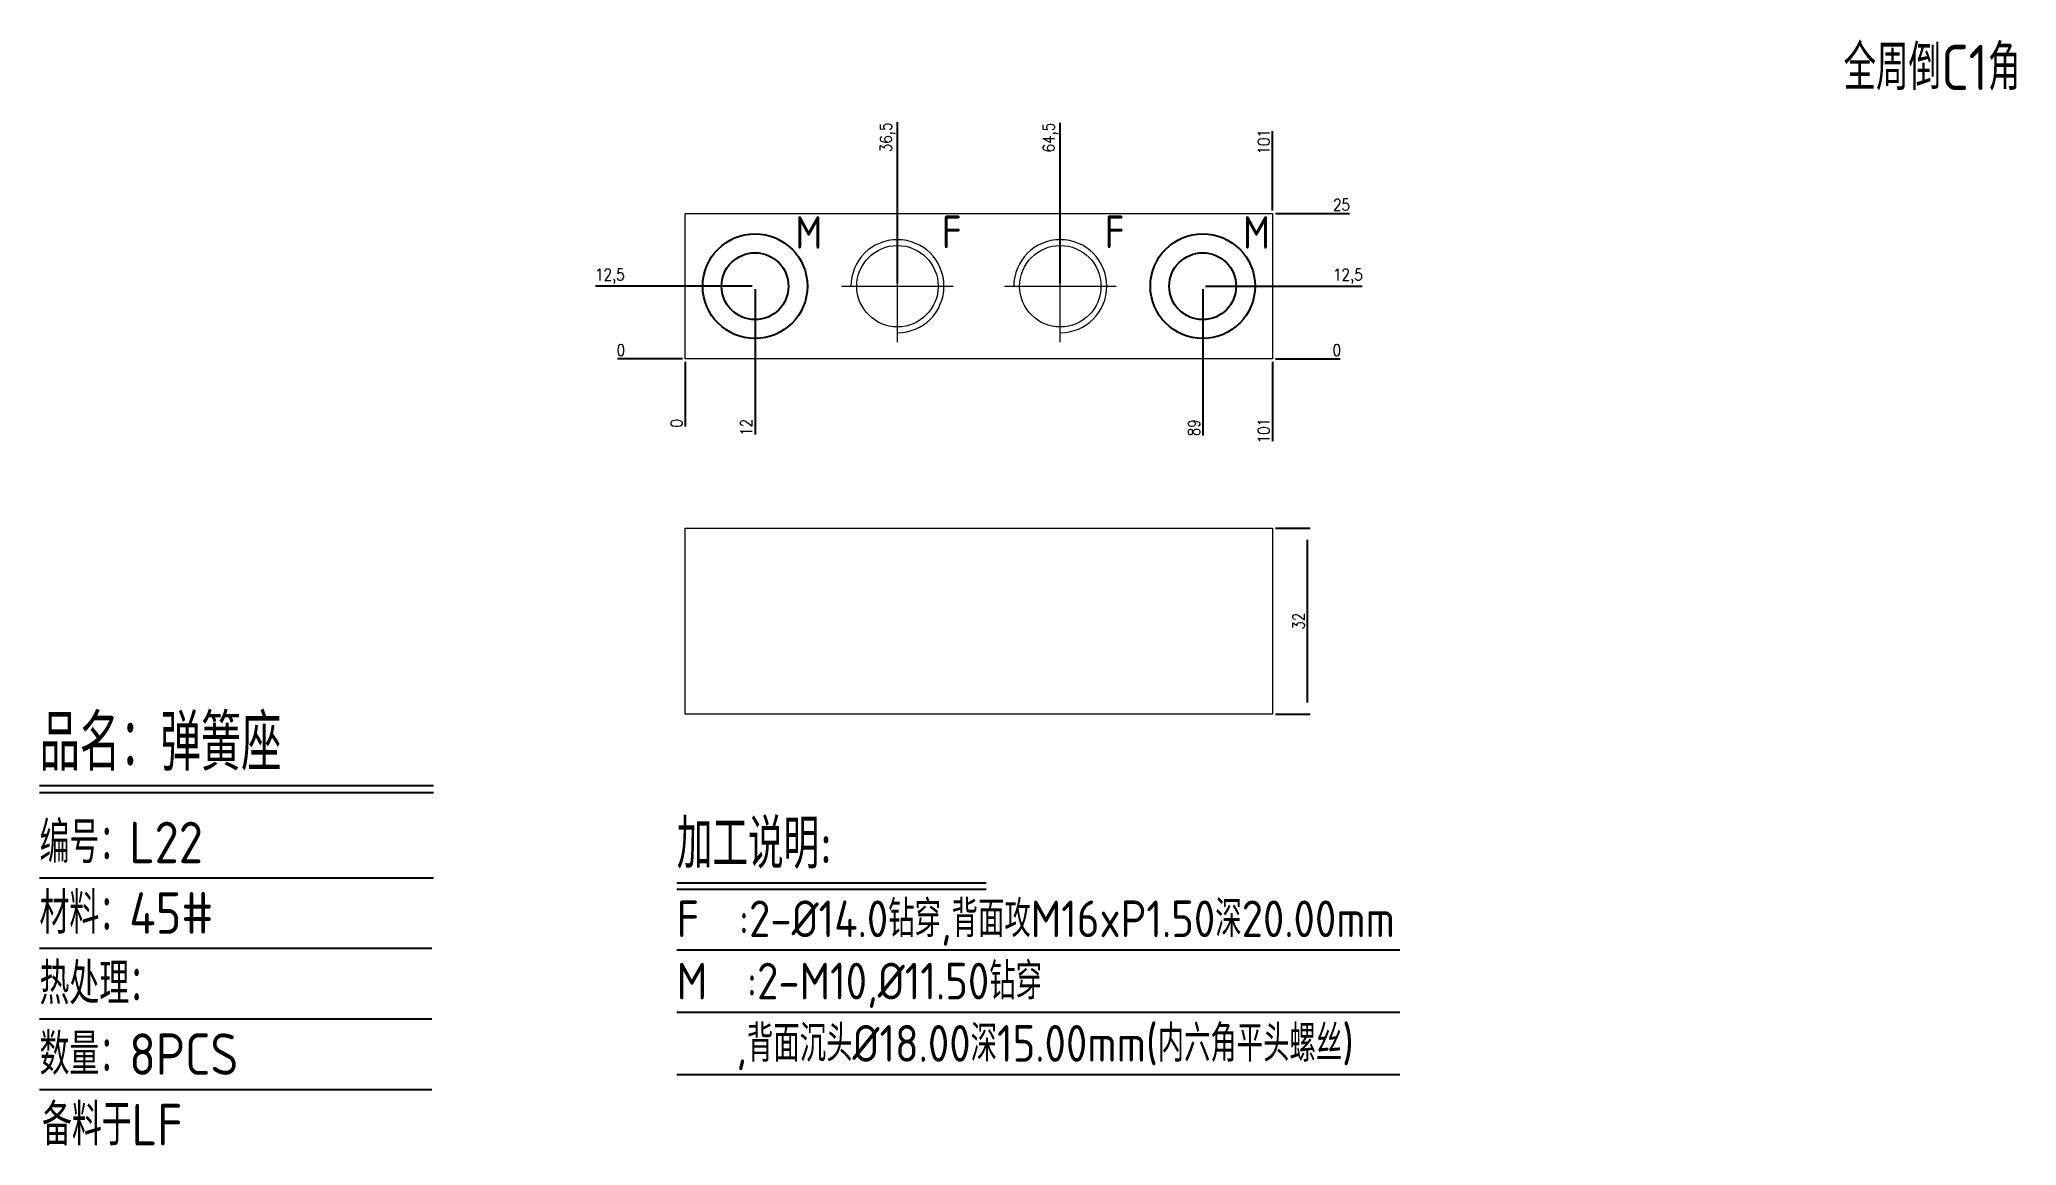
# Model space of a CAD drawing. Header units: millimetres. Extents: x 94474 to 94814, y -16809 to -16619.
import ezdxf
from ezdxf.enums import TextEntityAlignment as Align

# ---------------------------------------------------------------- set-up
doc = ezdxf.new("R2010")
doc.units = ezdxf.units.MM
for name, pattern in [('CENTER', [0]), ('DASHED', [0]), ('HIDDEN', [0])]:
    doc.linetypes.add(name, pattern=pattern)
for name, color, linetype in [('B2', 255, 'Continuous'), ('B2_O', 40, 'Continuous'), ('DIM', 4, 'Continuous'), ('TEXT', 4, 'Continuous')]:
    doc.layers.add(name, color=color, linetype=linetype)
doc.styles.add('gbenor', font='gbenor.shx', dxfattribs={"bigfont": 'gbcbig.shx'})
doc.styles.get("Standard").update_dxf_attribs({"font": 'txt.shx', "width": 0.85, "bigfont": 'ctxt.shx'})
doc.dimstyles.new('T-2-WX', dxfattribs={"dimtxt": 2, "dimasz": 2, "dimexe": 0.5, "dimexo": 0.5, "dimgap": 0.5, "dimtad": 1, "dimtxsty": 'Standard', "dimblk": 'OPEN30', "dimcen": 0, "dimazin": 3, "dimtfac": 1, "dimtmove": 0, "dimatfit": 3, "dimldrblk": 'OPEN30', "dimlwd": -1, "dimlwe": -1})

# ---------------------------------------------------------------- blocks, each defined once
blk = doc.blocks.new('*D7579')
at = {"layer": 'Defpoints', "color": 0}
for p in [(94584.95, -16673.7), (94685.95, -16673.7), (94695.95, -16673.7)]:
    blk.add_point(p, dxfattribs=at)
at = {"layer": 'DIM', "color": 0}
blk.add_line((94686.45, -16673.7), (94697.58, -16673.7), dxfattribs=at)
at = {"layer": 'DIM', "color": 0, "insert": (94697.02, -16672.2), "char_height": 2, "attachment_point": 5}
blk.add_mtext('0', dxfattribs=at)
blk = doc.blocks.new('_Open30')
blk = doc.blocks.new('*D7580')
at = {"layer": 'Defpoints', "color": 0}
for p in [(94673.95, -16661.2), (94695.95, -16661.2), (94584.95, -16673.7)]:
    blk.add_point(p, dxfattribs=at)
at = {"layer": 'DIM', "color": 0}
blk.add_line((94674.45, -16661.2), (94701.39, -16661.2), dxfattribs=at)
at = {"layer": 'DIM', "color": 0, "insert": (94698.92, -16659.51), "char_height": 2, "attachment_point": 5}
blk.add_mtext('12,5', dxfattribs=at)
blk = doc.blocks.new('*D7581')
at = {"layer": 'Defpoints', "color": 0}
for p in [(94685.95, -16648.7), (94695.95, -16648.7), (94584.95, -16673.7)]:
    blk.add_point(p, dxfattribs=at)
at = {"layer": 'DIM', "color": 0}
blk.add_line((94686.45, -16648.7), (94699.2, -16648.7), dxfattribs=at)
at = {"layer": 'DIM', "color": 0, "insert": (94697.82, -16647.2), "char_height": 2, "attachment_point": 5}
blk.add_mtext('25', dxfattribs=at)
blk = doc.blocks.new('*D7582')
at = {"layer": 'Defpoints', "color": 0}
for p in [(94574.95, -16673.7), (94584.95, -16673.7), (94584.95, -16673.7)]:
    blk.add_point(p, dxfattribs=at)
at = {"layer": 'DIM', "color": 0}
blk.add_line((94584.45, -16673.7), (94573.32, -16673.7), dxfattribs=at)
at = {"layer": 'DIM', "color": 0, "insert": (94573.88, -16672.2), "char_height": 2, "attachment_point": 5}
blk.add_mtext('0', dxfattribs=at)
blk = doc.blocks.new('*D7583')
at = {"layer": 'Defpoints', "color": 0}
for p in [(94574.95, -16661.2), (94596.95, -16661.2), (94584.95, -16673.7)]:
    blk.add_point(p, dxfattribs=at)
at = {"layer": 'DIM', "color": 0}
blk.add_line((94596.45, -16661.2), (94569.51, -16661.2), dxfattribs=at)
at = {"layer": 'DIM', "color": 0, "insert": (94571.98, -16659.51), "char_height": 2, "attachment_point": 5}
blk.add_mtext('12,5', dxfattribs=at)
blk = doc.blocks.new('*D7584')
at = {"layer": 'Defpoints', "color": 0}
for p in [(94584.95, -16673.7), (94685.95, -16673.7), (94685.95, -16683.7)]:
    blk.add_point(p, dxfattribs=at)
at = {"layer": 'DIM', "color": 0}
blk.add_line((94685.95, -16674.2), (94685.95, -16687.85), dxfattribs=at)
at = {"layer": 'DIM', "color": 0, "insert": (94684.45, -16686.03), "char_height": 2, "attachment_point": 5, "rotation": 90}
blk.add_mtext('101', dxfattribs=at)
blk = doc.blocks.new('*D7585')
at = {"layer": 'Defpoints', "color": 0}
for p in [(94673.95, -16661.2), (94584.95, -16673.7), (94673.95, -16683.7)]:
    blk.add_point(p, dxfattribs=at)
at = {"layer": 'DIM', "color": 0}
blk.add_line((94673.95, -16661.7), (94673.95, -16686.88), dxfattribs=at)
at = {"layer": 'DIM', "color": 0, "insert": (94672.45, -16685.54), "char_height": 2, "attachment_point": 5, "rotation": 90}
blk.add_mtext('89', dxfattribs=at)
blk = doc.blocks.new('*D7586')
at = {"layer": 'Defpoints', "color": 0}
for p in [(94596.95, -16661.2), (94584.95, -16673.7), (94596.95, -16683.7)]:
    blk.add_point(p, dxfattribs=at)
at = {"layer": 'DIM', "color": 0}
blk.add_line((94596.95, -16661.7), (94596.95, -16686.71), dxfattribs=at)
at = {"layer": 'DIM', "color": 0, "insert": (94595.45, -16685.46), "char_height": 2, "attachment_point": 5, "rotation": 90}
blk.add_mtext('12', dxfattribs=at)
blk = doc.blocks.new('*D7587')
at = {"layer": 'Defpoints', "color": 0}
for p in [(94584.95, -16673.7), (94584.95, -16673.7), (94584.95, -16683.7)]:
    blk.add_point(p, dxfattribs=at)
at = {"layer": 'DIM', "color": 0}
blk.add_line((94584.95, -16674.2), (94584.95, -16685.34), dxfattribs=at)
at = {"layer": 'DIM', "color": 0, "insert": (94583.45, -16684.77), "char_height": 2, "attachment_point": 5, "rotation": 90}
blk.add_mtext('0', dxfattribs=at)
blk = doc.blocks.new('*D7588')
at = {"layer": 'Defpoints', "color": 0}
for p in [(94685.95, -16638.7), (94685.95, -16648.7), (94584.95, -16673.7)]:
    blk.add_point(p, dxfattribs=at)
at = {"layer": 'DIM', "color": 0}
blk.add_line((94685.95, -16648.2), (94685.95, -16634.56), dxfattribs=at)
at = {"layer": 'DIM', "color": 0, "insert": (94684.45, -16636.38), "char_height": 2, "attachment_point": 5, "rotation": 90}
blk.add_mtext('101', dxfattribs=at)
blk = doc.blocks.new('*D7589')
at = {"layer": 'Defpoints', "color": 0}
for p in [(94649.45, -16638.7), (94649.45, -16661.2), (94584.95, -16673.7)]:
    blk.add_point(p, dxfattribs=at)
at = {"layer": 'DIM', "color": 0}
blk.add_line((94649.45, -16660.7), (94649.45, -16633.1), dxfattribs=at)
at = {"layer": 'DIM', "color": 0, "insert": (94647.76, -16635.65), "char_height": 2, "attachment_point": 5, "rotation": 90}
blk.add_mtext('64,5', dxfattribs=at)
blk = doc.blocks.new('*D7590')
at = {"layer": 'Defpoints', "color": 0}
for p in [(94621.45, -16638.7), (94621.45, -16661.2), (94584.95, -16673.7)]:
    blk.add_point(p, dxfattribs=at)
at = {"layer": 'DIM', "color": 0}
blk.add_line((94621.45, -16660.7), (94621.45, -16633.02), dxfattribs=at)
at = {"layer": 'DIM', "color": 0, "insert": (94619.76, -16635.61), "char_height": 2, "attachment_point": 5, "rotation": 90}
blk.add_mtext('36,5', dxfattribs=at)
blk = doc.blocks.new('*D7591')
at = {"layer": 'Defpoints', "color": 0}
for p in [(94685.95, -16702.79), (94691.95, -16702.79), (94685.95, -16734.79)]:
    blk.add_point(p, dxfattribs=at)
at = {"layer": 'DIM', "color": 0}
for p, q in [((94686.45, -16702.79), (94692.45, -16702.79)), ((94691.95, -16732.79), (94691.95, -16704.79)), ((94686.45, -16734.79), (94692.45, -16734.79))]:
    blk.add_line(p, q, dxfattribs=at)
at = {"layer": 'DIM', "color": 0, "insert": (94690.45, -16718.79), "char_height": 2, "attachment_point": 5, "rotation": 90}
blk.add_mtext('32', dxfattribs=at)

msp = doc.modelspace()

# ---------------------------------------------------------------- linework, layer by layer
at = {"layer": 'B2', "linetype": 'Continuous', "lineweight": 15}
for points in [[(94584.949, -16673.704), (94584.949, -16648.704), (94685.949, -16648.704), (94685.949, -16673.704)], [(94584.949, -16702.785), (94685.949, -16702.785), (94685.949, -16734.785), (94584.949, -16734.785)]]:
    msp.add_lwpolyline(points, close=True, dxfattribs=at)
at = {"layer": 'B2_O', "color": 4, "linetype": 'CENTER', "lineweight": 15}
for p, q in [((94621.449, -16670.804), (94621.449, -16651.604)), ((94649.449, -16670.804), (94649.449, -16651.604)), ((94611.849, -16661.204), (94631.049, -16661.204)), ((94639.849, -16661.204), (94659.049, -16661.204))]:
    msp.add_line(p, q, dxfattribs=at)
at = {"layer": 'B2_O', "linetype": 'HIDDEN', "ltscale": 3}
for centre in [(94596.949, -16661.204), (94673.949, -16661.204)]:
    msp.add_circle(centre, 9, dxfattribs=at)
at = {"layer": 'B2_O', "color": 4, "linetype": 'DASHED', "lineweight": 15}
for centre in [(94621.449, -16661.204), (94649.449, -16661.204)]:
    msp.add_circle(centre, 7, dxfattribs=at)
at = {"layer": 'B2_O', "linetype": 'Continuous', "ltscale": 3}
for centre in [(94596.949, -16661.204), (94673.949, -16661.204)]:
    msp.add_circle(centre, 5.75, dxfattribs=at)
at = {"layer": 'B2_O', "color": 4, "linetype": 'DASHED', "lineweight": 15}
for centre in [(94621.449, -16661.204), (94649.449, -16661.204)]:
    msp.add_arc(centre, 8, 270, 180, dxfattribs=at)
at = {"layer": 'DIM', "color": 4, "linetype": 'Continuous', "lineweight": 25}
for p, q in [((94473.885, -16747.02), (94541.649, -16747.02)), ((94473.885, -16748.269), (94541.649, -16748.269)), ((94473.885, -16762.899), (94541.649, -16762.899)), ((94473.885, -16775.031), (94541.354, -16775.031)), ((94473.885, -16787.163), (94541.354, -16787.163)), ((94473.885, -16799.295), (94541.354, -16799.295))]:
    msp.add_line(p, q, dxfattribs=at)
at = {"layer": 'TEXT', "color": 3}
for p, q in [((94583.486, -16763.756), (94636.708, -16763.756)), ((94583.486, -16764.859), (94636.708, -16764.859)), ((94583.486, -16775.317), (94707.862, -16775.317)), ((94583.486, -16786.027), (94707.862, -16786.027)), ((94583.486, -16796.737), (94707.862, -16796.737))]:
    msp.add_line(p, q, dxfattribs=at)

# ---------------------------------------------------------------- texts
at = {"layer": 'DIM', "color": 3, "linetype": 'Continuous', "lineweight": 25, "style": 'gbenor'}
for s, height, p in [('品名：弹簧座', 9.6341, (94473.885, -16744.523)), ('编号：L22', 7.1364, (94473.885, -16760.401)), ('材料：45#', 7.1364, (94473.885, -16772.533)), ('热处理：', 7.1364, (94473.885, -16784.665)), ('数量：8PCS', 7.1364, (94473.885, -16796.797)), ('备料于LF', 7.1364, (94474.32, -16808.929))]:
    msp.add_text(s, height=height, dxfattribs=at).set_placement(p)
at = {"layer": 'TEXT', "color": 4, "lineweight": 18, "style": 'gbenor'}
msp.add_text('全周倒C1角', height=7.7718, dxfattribs=at).set_placement((94784.162, -16627.481))
at = {"layer": 'TEXT', "color": 4, "style": 'gbenor'}
for s, p in [('M', (94606.198, -16651.955)), ('F', (94630.792, -16651.861)), ('F', (94658.792, -16651.861)), ('M', (94683.198, -16651.955))]:
    msp.add_text(s, height=5.6, dxfattribs=at).set_placement(p, align=Align.MIDDLE_CENTER)
for s, height, p in [('加工说明: ', 8.505, (94583.486, -16761.331)), ('F  :2-%%C14.0钻穿,背面攻M16xP1.50深20.00mm', 6.3, (94583.486, -16773.112)), ('M  :2-M10,%%c11.50钻穿', 6.3, (94583.486, -16783.822)), ('   ,背面沉头%%C18.00深15.00mm(内六角平头螺丝)', 6.3, (94583.486, -16794.532))]:
    msp.add_text(s, height=height, dxfattribs=at).set_placement(p)

# ---------------------------------------------------------------- dimensions: what is measured, and where the dimension line sits
at = {"layer": 'DIM', "color": 4}
for feature_location, offset, dtype, origin, picture, middle in [((94621.449, -16661.204), (0, 22.5), 1, (94584.949, -16673.704), '*D7590', (94619.758, -16635.614)), ((94649.449, -16661.204), (0, 22.5), 1, (94584.949, -16673.704), '*D7589', (94647.758, -16635.654)), ((94685.949, -16648.704), (0, 10), 1, (94584.949, -16673.704), '*D7588', (94684.449, -16636.383)), ((94685.949, -16648.704), (10, 0), 0, (94584.949, -16673.704), '*D7581', (94697.825, -16647.204)), ((94596.949, -16661.204), (-22, 0), 0, (94584.949, -16673.704), '*D7583', (94571.98, -16659.514)), ((94673.949, -16661.204), (22, 0), 0, (94584.949, -16673.704), '*D7580', (94698.918, -16659.514)), ((94673.949, -16661.204), (0, -22.5), 1, (94584.949, -16673.704), '*D7585', (94672.449, -16685.54)), ((94596.949, -16661.204), (0, -22.5), 1, (94584.949, -16673.704), '*D7586', (94595.449, -16685.459)), ((94584.948655077, -16673.703979858), (-10, 0), 0, (94584.948655077, -16673.703979858), '*D7582', (94573.881988411, -16672.203979858)), ((94685.948655077, -16673.703979858), (10, 0), 0, (94584.948655077, -16673.703979858), '*D7579', (94697.015321744, -16672.203979858)), ((94584.948655077, -16673.703979858), (0, -10), 1, (94584.948655077, -16673.703979858), '*D7587', (94583.448655077, -16684.770646524)), ((94685.949, -16673.704), (0, -10), 1, (94584.949, -16673.704), '*D7584', (94684.449, -16686.025))]:
    dim = msp.add_ordinate_dim(feature_location=feature_location, offset=offset, dtype=dtype, origin=origin, dimstyle='T-2-WX', dxfattribs=at)
    dim.commit()
    dim.dimension.update_dxf_attribs({"geometry": picture, "text_midpoint": middle})
dim = msp.add_linear_dim(base=(94691.949, -16702.785), p1=(94685.949, -16734.785), p2=(94685.949, -16702.785), angle=90, dimstyle='T-2-WX', dxfattribs=at)
dim.commit()
dim.dimension.update_dxf_attribs({"geometry": '*D7591', "text_midpoint": (94690.449, -16718.785)})

doc.saveas('drawing.dxf')
